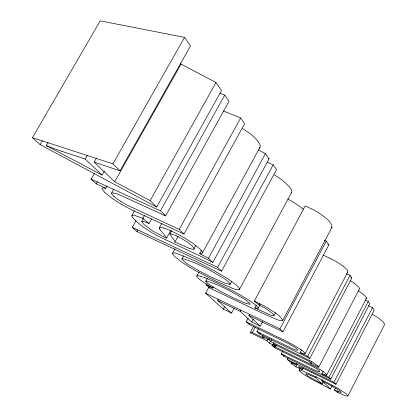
<?xml version="1.0" encoding="UTF-8"?>
<svg xmlns="http://www.w3.org/2000/svg" width="417" height="417" viewBox="0 0 417 417"><rect width="100%" height="100%" fill="white"/><g stroke="black" fill="none" stroke-linecap="round" stroke-linejoin="round"><path stroke-width="0.63" d="M202.469 252.686L201.765 253.515L199.634 253.713L201.505 250.289M323.055 371.552L321.856 373.861L325.964 375.133A19.375 1.84 27.8 0 0 326.652 375.091L326.349 374.231M301.668 349.78L300.157 352.667L304.394 353.871A20.751 2.121 27.9 0 0 305.062 353.757L347.893 271.894L347.575 270.617A24.608 4.347 27.7 0 0 343.817 266.692M326.735 375.003L366.392 298.509L366.173 297.43M134.337 210.939L131.762 215.897L132.757 217.7L135.718 220.812A80.502 10.925 28.6 0 0 137.084 222.053L143.38 227.103L151.824 232.634A21.366 2.81 28.9 0 0 160.394 237.273L203.996 257.878A28.945 3.737 28.5 0 1 212.764 262.507L269.074 158.898L265.431 153.659A27.751 6.234 28.7 0 0 258.431 150.094M282.721 320.449C280.109 314.772 273.151 311.911 268.23 308.351A16.961 2.022 28.1 0 0 264.336 306.125L254.344 301.058L305.223 205.862L315.163 210.694A16.732 3.44 28 0 1 318.963 212.967C323.78 216.736 331.385 220.629 331.979 227.307L282.721 320.449L280.641 320.647A23.248 2.731 28.1 0 1 275.929 319.167L262.465 313.177L209.376 287.866L206.128 284.879L206.749 283.737M299.969 368.492L299.125 370.609L303.753 374.383A21.147 1.856 27.8 0 0 306.578 376.181L310.029 378.235A21.7 1.908 27.8 0 0 312.969 379.908L330.462 388.952L332.255 385.485M335.341 388.237L334.45 389.973L337.363 392.324L343.363 394.92A20.746 1.824 27.7 0 0 346.381 395.962A19.959 1.751 27.7 0 0 347.413 396.15C348.596 394.487 343.295 392.251 342.076 391A21.543 1.903 27.7 0 0 338.885 389.014A22.304 1.965 27.7 0 0 337.04 387.919A21.762 1.918 27.7 0 0 334.027 386.199L318.114 377.911L303.925 371.427A22.226 1.955 27.8 0 0 301.95 370.703L300.099 370.176A21.705 1.913 27.8 0 0 299.161 370.145L299.067 370.218M347.887 396.02L384.5 324.77C384.375 322.023 381.128 320.423 379.298 318.724A21.319 3.253 27.4 0 0 376.228 316.602A22.075 3.367 27.4 0 0 374.43 315.461A21.543 3.284 27.4 0 0 372.496 314.288M143.359 218.56L141.723 221.604L143.537 223.96A48.68 6.557 28.7 0 0 144.767 225.112L153.279 231.341L163.766 236.835M256.346 305.067L254.818 307.928L270.117 314.882A15.393 1.814 28.1 0 0 273.255 315.768L273.933 315.45L273.187 314.246A37.092 4.358 28.2 0 0 272.447 313.48L266.708 309.174A8.736 1.037 28.1 0 0 264.68 307.954L259.009 304.942L254.344 301.058M202.375 253.072L260.218 146.867A41.596 9.612 29.3 0 0 258.352 141.973M337.363 392.324L337.958 391.177M368.227 301.439L369.822 303.727L330.785 379.152L328.93 377.317L368.227 301.439L365.271 300.094M372.543 307.642L374.263 310.112L335.966 384.271L333.96 382.29L372.543 307.642L368.44 305.77M359.433 288.887L318.677 367.231L310.769 363.071M323.43 381.67L322.237 383.974L315.596 377.703L316.195 376.546M330.462 388.952L321.815 380.7L322.409 379.553M296.836 363.561L296.237 364.708L291.248 362.884A10.269 0.928 27.9 0 0 291.134 363.447A15.085 1.36 27.8 0 0 292.353 364.411L295.903 366.767L302.273 369.566L303.175 367.836M258.498 328.726L256.971 331.604L259.687 334.1L309.81 358.422L351.849 277.899L350.025 275.272L346.543 273.708M310.92 363.296L311.822 361.57M295.903 366.767L297.102 364.468M309.81 358.422L307.678 356.311L350.025 275.272M330.785 379.152L283.602 356.082L281.23 353.903L282.742 351.041M283.602 356.082L284.206 354.935M296.237 364.708L289.289 361.31L287.23 359.412L287.834 358.26M326.276 241.13L328.867 244.857L282.934 331.859L279.901 328.857L326.276 241.13L324.499 240.343M311.541 365.886L274.454 347.674L271.952 345.375L272.562 344.228M276.487 345.088L275.882 346.24L273.333 343.879L273.943 342.732M274.454 347.674L275.064 346.527M253.51 326.303L250.153 332.604L252.348 332.552L264.347 338.385L262.408 336.602L263.018 335.456M273.886 315.627L275.408 312.755M275.882 346.24L269.528 343.149L266.943 340.772L267.855 339.052M309.847 360.653A6.985 0.688 27.8 0 0 308.768 360.079L270.779 341.513L268.871 339.74L269.476 338.594M269.528 343.149L270.742 340.856M270.779 341.513L271.691 339.787M252.348 332.552L255.095 327.392M218.32 299.385L217.7 300.532L240.249 311.358L251.722 322.044L260.187 326.13L262.632 321.533M259.687 334.1L260.297 332.954M260.187 326.13L248.944 315.533L249.554 314.392M256.971 331.604L292.875 348.836A12.969 1.324 27.9 0 0 296.685 350.202L297.316 350.285A17.149 1.751 27.9 0 0 296.93 348.92L295.684 347.94A10.868 1.11 27.9 0 0 288.663 343.686L249.184 324.452L246.306 321.804L248.146 318.364M259.009 304.942L259.927 303.227M249.184 324.452L249.799 323.305M258.248 308.205L260.088 304.759M251.722 322.044L253.244 319.182M209.011 286.953L205.612 293.224L223.309 309.112L231.555 313.094L234.015 308.512M240.249 311.358L240.864 310.212M230.215 284.17L231.753 281.313M223.309 309.112L224.539 306.829M239.447 289.434L291.608 192.388M347.893 271.894L347.778 272.103A20.506 3.623 27.7 0 1 347.319 272.4M136.083 220.572L132.283 227.38L136.885 231.513L221.552 271.191L276.544 169.636L273.208 164.835L267.203 162.307M206.128 284.879L212.816 288.069L213.436 286.922M205.862 281.11L207.416 278.248M221.552 271.191L217.627 267.307L273.208 164.835M209.376 287.866L209.996 286.724M196.824 275.965L198.998 271.983M212.764 262.507L208.479 258.269L265.431 153.659M193.994 248.855L195.865 245.436M172.57 253.244L175.072 248.694M121.67 204.434A27.97 3.915 29.2 0 0 131.475 209.683L183.965 234.041L244.623 123.74L240.635 118.011L223.178 110.875M181.906 258.874L183.537 255.902M163.845 236.872L166.539 238.112L170.621 230.716M169.974 234.031L171.856 230.622M183.965 234.041L179.263 229.397L240.635 118.011M189.094 248.277L174.963 242.037L178.09 236.356M114.3 196.683L114.013 196.433A27.308 3.857 29.1 0 1 112.96 195.427L112.116 194.463A22.706 3.2 29.2 0 1 111.751 192.915C117.292 192.779 122.4 196.709 127.555 198.471L165.58 215.87L229.037 101.341L224.716 95.128L219.895 93.184M159.367 227.802L161.937 223.168M96.405 158.173L94.159 162.124L120.013 170.834L190.506 45.948L184.533 37.358L100.216 20.85L32.417 137.704L40.126 144.626L156.662 207.056L221.49 90.484L215.959 82.54L181.077 64.109L180.316 63.066M141.775 221.401L143.844 221.573L149.093 223.465L151.621 218.92M165.58 215.87L160.477 210.825L224.716 95.128M156.662 207.056L150.13 200.603L215.959 82.54M149.093 223.465L142.869 218.326L144.449 215.49M136.885 231.513L137.839 229.803M104.37 192.028L101.941 188.854A28.408 3.988 29.2 0 1 102.525 187.958L105.788 188.244L107.07 185.977M150.13 200.603L114.68 181.755L181.077 64.109M111.647 193.029L113.877 189.068M105.788 188.244L96.218 183.866L97.495 181.609M48.122 142.187L46.167 145.569L102.108 175.083L104.349 171.132M120.013 170.834L112.929 163.834L184.533 37.358M96.218 183.866L91.068 179.133L94.284 173.467M102.108 175.083L85.193 159.075L87.45 155.119M40.126 144.626L42.409 140.685M131.798 215.474L132.788 215.068A20.975 2.804 28.9 0 1 133.925 215.203L142.869 218.326M259.994 147.488L259.166 148.348M331.979 227.307L331.333 227.901M366.392 298.509L366.267 298.681A19.161 3.148 27.5 0 1 365.803 298.9M239.066 289.706L238.649 289.794A29.899 3.685 28.4 0 1 232.931 288.512L215.537 280.954L196.433 271.154A30.608 3.753 28.5 0 1 190.83 267.912L186.972 265.551A30.608 3.758 28.5 0 1 181.463 261.923L175.031 256.893L172.502 253.838M193.571 249.152L193.405 249.189A20.866 2.799 28.8 0 1 189.109 248.287M254.818 307.928L257.951 308.398A22.888 2.679 28.2 0 0 258.274 307.866L256.064 305.369L251.446 301.861A24.191 2.841 28.2 0 0 247.25 299.13L240.786 295.299A36.696 4.264 28.3 0 0 232.264 290.613L220.416 284.639A51.969 5.974 28.2 0 0 217.867 283.43A45.187 5.218 28.3 0 0 204.674 277.686M200.436 276.226L204.716 277.717M32.417 137.704L112.929 163.834M61.805 151.303L85.193 159.075M327.689 244.336L328.867 244.857M334.45 389.973L340.324 392.308A12.698 1.115 27.7 0 0 341.2 392.293L339.235 390.437A14.053 1.241 27.7 0 0 336.686 388.764L321.815 380.7M323.17 255.136L329.863 258.232M350.666 277.362L351.849 277.899M91.068 179.133L160.477 210.825M179.263 229.397L127.618 205.367A13.771 1.929 29.2 0 1 120.409 201.166M132.283 227.38L217.627 267.307M205.612 293.224L279.901 328.857M248.944 315.533L282.934 331.859M315.596 377.703L309.607 374.972A14.491 1.272 27.8 0 0 307.579 374.195A15.236 1.34 27.8 0 0 306.683 373.919L306.448 373.861A13.625 1.199 27.8 0 0 305.656 373.919L307.902 375.946A12.974 1.142 27.8 0 0 310.133 377.385L322.237 383.974M246.306 321.804L286.187 341.137A20.079 2.059 27.9 0 1 293.954 345.281L299.364 348.628A24.942 2.549 27.9 0 1 300.454 349.363M300.157 352.667L307.678 356.311M262.408 336.602L268.871 339.74M250.153 332.604L266.943 340.772M273.333 343.879L306.474 360.043A2.955 0.287 27.8 0 1 306.803 360.215A4.186 0.412 27.8 0 1 308.841 361.403L309.805 362.086M271.952 345.375L309.424 363.687A18.744 1.783 27.8 0 1 316.659 367.549L321.632 370.598A23.284 2.215 27.8 0 1 322.628 371.266A23.243 2.21 27.8 0 1 326.318 374.216M281.23 353.903L315.059 370.28A12.109 1.147 27.8 0 0 318.708 371.646L319.333 371.761A16.013 1.522 27.8 0 0 319.135 370.65L318.02 369.78A10.149 0.964 27.8 0 0 311.551 365.886M321.856 373.861L328.93 377.317M287.23 359.412L333.96 382.29M311.452 372.261L335.966 384.271M212.816 288.069L205.023 283.305A23.284 2.705 28.3 0 1 201.687 281.011L198.659 278.577L196.881 276.534A25.974 3.028 28.3 0 1 197.324 275.7M358.088 290.654L361.831 293.219A23.029 3.784 27.5 0 1 362.78 293.954A22.992 3.779 27.5 0 1 366.142 297.415M302.273 369.566L301.142 368.837A12.416 1.126 27.8 0 1 298.979 367.247A8.898 0.803 27.8 0 1 299.218 366.793A9.497 0.86 27.8 0 1 301.804 367.747L302.674 368.122A35.257 3.133 27.8 0 1 311.463 372.272M274.469 174.843L279.677 178.33A29.951 6.385 28.6 0 1 284.008 181.63L289.455 186.915A43.53 9.221 28.7 0 1 290.79 188.724A35.455 7.527 28.6 0 1 291.327 192.774M354.549 283.357L358.729 287.136A36.623 6.166 27.7 0 1 359.391 288.866M113.705 199.389L119.387 203.069A17.165 2.382 29.2 0 0 121.681 204.429M303.31 209.36L301.663 207.958A23.868 4.827 28.3 0 0 297.67 204.997L291.4 201.015A36.206 7.256 28.3 0 0 287.735 198.888M217.7 300.532L231.555 313.094M94.159 162.124L114.68 181.755M317.733 365.918L313.24 362.608A9.179 0.902 27.8 0 0 309.852 360.653M258.384 141.988C254.573 136.604 249.111 132.674 243.57 129.234A20.261 4.743 29.2 0 0 242.605 128.65M159.596 228.98L160.071 229.684A95.733 13.219 28.3 0 0 160.832 230.653L164.934 235.537L166.539 238.112M174.963 242.037L174.155 240.187L169.938 234.234A12.041 1.632 28.7 0 1 176.328 235.866M305.129 353.637L304.618 352.714A24.9 2.549 27.9 0 0 300.48 349.373M268.527 158.585A28.518 6.338 28.7 0 1 269.074 158.898M239.103 289.726A35.961 4.436 28.5 0 0 238.039 286.781A44.145 5.431 28.5 0 0 236.496 285.306L230.549 280.724A30.378 3.763 28.4 0 0 225.983 277.701C210.116 268.089 193.514 259.343 175.953 253.286A28.544 3.518 28.5 0 0 173.941 252.931L173.201 252.952A32.161 3.961 28.5 0 0 172.502 253.838M61.794 151.298A186.858 29.305 31 0 1 46.178 145.575M120.367 201.156A18.358 2.58 29.2 0 1 114.341 196.704M113.638 199.368A35.716 5.02 29.1 0 1 104.464 192.07M199.649 253.734A28.174 3.675 28.5 0 1 208.484 258.259M159.617 228.99A33.407 4.54 28.7 0 1 159.784 227.411A22.607 3.075 28.7 0 1 163.792 228.068M163.735 228.031A22.393 3.044 28.7 0 1 171.762 231.289A26.891 3.644 28.7 0 1 173.832 232.259L177.95 234.318A20.579 2.804 28.7 0 1 183.991 237.633L193.243 243.523L199.905 249.012A42.242 5.676 28.8 0 1 202.516 252.707M176.386 235.923A13.657 1.85 28.7 0 1 177.506 236.449L178.622 237.002A11.223 1.522 28.7 0 1 182.5 239.087L187.786 242.402L191.836 245.644A34.319 4.597 28.8 0 1 192.743 246.551L193.217 247.083A26.625 3.576 28.8 0 1 193.618 249.178M197.324 275.7A26.797 3.122 28.3 0 1 200.441 276.231M329.868 258.253A19.844 3.513 27.7 0 1 337.535 262.319L342.758 265.869A24.65 4.352 27.7 0 1 343.79 266.682M309.883 362.123A21.679 2.111 27.9 0 1 310.717 363.051M317.775 365.938A37.04 3.612 27.9 0 1 318.64 367.21M350.171 280.782A6.907 1.173 27.5 0 1 351.239 281.35A9.075 1.543 27.5 0 1 354.544 283.357M206.087 280.99L205.951 281.037A15.872 1.845 28.3 0 0 205.962 281.642L208.297 283.805A16.315 1.897 28.3 0 0 210.96 285.671L219.806 290.951L232.087 297.227A60.137 7.235 28.4 0 0 235.97 299.067L245.603 303.253L249.788 304.301A16.518 1.934 28.2 0 0 250.117 303.863L247.417 301.225A16.383 1.918 28.2 0 0 244.654 299.302C232.415 292.192 219.785 284.665 206.087 280.99M229.944 284.321L225.409 283.31L215.026 278.884A63.165 8.017 28.6 0 1 210.877 276.935L198.82 270.821L188.776 264.878A18.619 2.283 28.5 0 1 185.581 262.663L182.031 259.379A18.801 2.309 28.5 0 1 182.25 258.618C196.772 262.303 210.116 270.346 223.048 277.826A18.848 2.33 28.4 0 1 226.984 280.558L230.226 283.732A18.65 2.304 28.4 0 1 229.944 284.321"/></g></svg>
